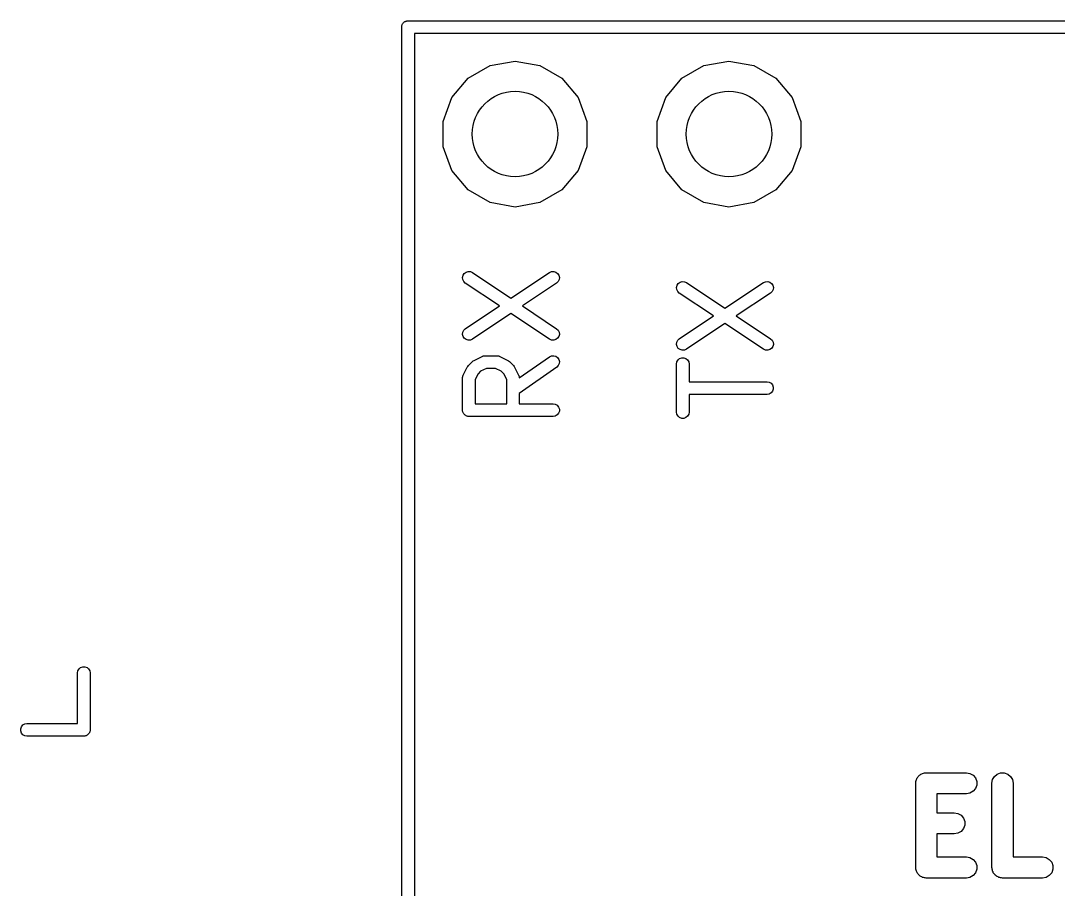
# Model space of a CAD drawing. Extents: x 10 to 287, y -200 to -10.
# Drawn here: x 108.79 to 121.1, y -80.19 to -69.88 of the extents above; entities that cross this region are included whole.
import ezdxf

# ---------------------------------------------------------------- set-up
doc = ezdxf.new("R2010")
doc.units = 0
doc.header["$MEASUREMENT"] = 0
doc.layers.add('BLACK', color=7, linetype='CONTINUOUS')

msp = doc.modelspace()

# ---------------------------------------------------------------- linework, layer by layer
at = {"layer": 'Black'}
for p, q in [((113.311, -69.9516), (113.312, -69.9451)), ((113.311, -72.4916), (113.311, -69.9516)), ((113.312, -69.9386), (113.314, -69.9324)), ((113.312, -69.9451), (113.312, -69.9386)), ((113.314, -69.9324), (113.315, -69.9259)), ((113.315, -69.9259), (113.318, -69.9203)), ((113.318, -69.9203), (113.321, -69.9141)), ((113.321, -69.9141), (113.325, -69.9091)), ((113.325, -69.9091), (113.328, -69.9034)), ((113.328, -69.9034), (113.333, -69.8992)), ((113.333, -69.8992), (113.337, -69.8941)), ((113.337, -69.8941), (113.343, -69.8909)), ((113.343, -69.8909), (113.348, -69.8866)), ((113.348, -69.8866), (113.354, -69.8844)), ((113.354, -69.8844), (113.36, -69.8811)), ((113.36, -69.8811), (113.366, -69.88)), ((113.366, -69.88), (113.373, -69.8777)), ((113.373, -69.8777), (113.379, -69.8777)), ((113.379, -69.8777), (113.386, -69.8766)), ((113.386, -69.8766), (143.104, -69.8766)), ((143.104, -70.0266), (113.461, -70.0266)), ((113.461, -70.0266), (113.461, -72.4916)), ((114.098, -70.5575), (114.359, -70.407)), ((114.359, -70.407), (114.656, -70.3547)), ((114.656, -70.3547), (114.952, -70.407)), ((114.952, -70.407), (115.213, -70.5575)), ((116.638, -70.5575), (116.899, -70.407)), ((116.899, -70.407), (117.196, -70.3547)), ((117.196, -70.3547), (117.492, -70.407)), ((117.492, -70.407), (117.753, -70.5575)), ((113.905, -70.7882), (114.098, -70.5575)), ((115.213, -70.5575), (115.406, -70.7882)), ((116.445, -70.7882), (116.638, -70.5575)), ((117.753, -70.5575), (117.946, -70.7882)), ((113.802, -71.0711), (113.905, -70.7882)), ((115.406, -70.7882), (115.509, -71.0711)), ((116.342, -71.0711), (116.445, -70.7882)), ((117.946, -70.7882), (118.049, -71.0711)), ((113.802, -71.3721), (113.802, -71.0711)), ((115.509, -71.0711), (115.509, -71.3721)), ((116.342, -71.3721), (116.342, -71.0711)), ((118.049, -71.0711), (118.049, -71.3721)), ((113.905, -71.655), (113.802, -71.3721)), ((115.509, -71.3721), (115.406, -71.655)), ((116.445, -71.655), (116.342, -71.3721)), ((118.049, -71.3721), (117.946, -71.655)), ((114.098, -71.8857), (113.905, -71.655)), ((115.406, -71.655), (115.213, -71.8857)), ((116.638, -71.8857), (116.445, -71.655)), ((117.946, -71.655), (117.753, -71.8857)), ((114.359, -72.0362), (114.098, -71.8857)), ((115.213, -71.8857), (114.952, -72.0362)), ((116.899, -72.0362), (116.638, -71.8857)), ((117.753, -71.8857), (117.492, -72.0362)), ((114.656, -72.0885), (114.359, -72.0362)), ((114.952, -72.0362), (114.656, -72.0885)), ((117.196, -72.0885), (116.899, -72.0362)), ((117.492, -72.0362), (117.196, -72.0885)), ((113.311, -82.6516), (113.311, -72.4916)), ((113.461, -72.4916), (113.461, -82.6516)), ((114.033, -72.9234), (114.039, -72.8981)), ((114.039, -72.8981), (114.054, -72.8765)), ((114.054, -72.8765), (114.075, -72.861)), ((114.075, -72.861), (114.1, -72.8537)), ((114.1, -72.8537), (114.126, -72.8554)), ((114.126, -72.8554), (114.15, -72.8659)), ((114.15, -72.8659), (114.608, -73.1715)), ((114.608, -73.1715), (115.066, -72.8659)), ((115.066, -72.8659), (115.09, -72.8554)), ((115.09, -72.8554), (115.116, -72.8537)), ((115.116, -72.8537), (115.141, -72.861)), ((115.141, -72.861), (115.162, -72.8765)), ((115.162, -72.8765), (115.177, -72.8981)), ((115.177, -72.8981), (115.183, -72.9234)), ((114.036, -72.9493), (114.033, -72.9234)), ((114.048, -72.9727), (114.036, -72.9493)), ((114.066, -72.9907), (114.048, -72.9727)), ((114.473, -73.2616), (114.066, -72.9907)), ((115.15, -72.9907), (114.743, -73.2616)), ((115.168, -72.9727), (115.15, -72.9907)), ((115.18, -72.9493), (115.168, -72.9727)), ((115.183, -72.9234), (115.18, -72.9493)), ((116.573, -73.0425), (116.579, -73.0172)), ((116.579, -73.0172), (116.594, -72.9955)), ((116.594, -72.9955), (116.615, -72.9801)), ((116.615, -72.9801), (116.64, -72.9728)), ((116.64, -72.9728), (116.666, -72.9744)), ((116.666, -72.9744), (116.69, -72.9849)), ((116.69, -72.9849), (117.148, -73.2905)), ((117.148, -73.2905), (117.606, -72.9849)), ((117.606, -72.9849), (117.63, -72.9744)), ((117.63, -72.9744), (117.656, -72.9728)), ((117.656, -72.9728), (117.681, -72.9801)), ((117.681, -72.9801), (117.702, -72.9955)), ((117.702, -72.9955), (117.717, -73.0172)), ((117.717, -73.0172), (117.723, -73.0425)), ((116.576, -73.0684), (116.573, -73.0425)), ((116.588, -73.0917), (116.576, -73.0684)), ((116.606, -73.1097), (116.588, -73.0917)), ((117.013, -73.3806), (116.606, -73.1097)), ((117.69, -73.1097), (117.283, -73.3806)), ((117.708, -73.0917), (117.69, -73.1097)), ((117.72, -73.0684), (117.708, -73.0917)), ((117.723, -73.0425), (117.72, -73.0684)), ((114.066, -73.5325), (114.473, -73.2616)), ((114.743, -73.2616), (115.15, -73.5325)), ((114.608, -73.3517), (114.15, -73.6573)), ((115.066, -73.6573), (114.608, -73.3517)), ((116.606, -73.6516), (117.013, -73.3806)), ((117.283, -73.3806), (117.69, -73.6516)), ((117.148, -73.4708), (116.69, -73.7764)), ((117.606, -73.7764), (117.148, -73.4708)), ((114.033, -73.5998), (114.036, -73.5739)), ((114.039, -73.6251), (114.033, -73.5998)), ((114.036, -73.5739), (114.048, -73.5505)), ((114.054, -73.6467), (114.039, -73.6251)), ((114.048, -73.5505), (114.066, -73.5325)), ((114.075, -73.6622), (114.054, -73.6467)), ((115.162, -73.6467), (115.141, -73.6622)), ((115.15, -73.5325), (115.168, -73.5505)), ((115.177, -73.6251), (115.162, -73.6467)), ((115.168, -73.5505), (115.18, -73.5739)), ((115.183, -73.5998), (115.177, -73.6251)), ((115.18, -73.5739), (115.183, -73.5998)), ((116.588, -73.6696), (116.606, -73.6516)), ((117.69, -73.6516), (117.708, -73.6696)), ((114.1, -73.6695), (114.075, -73.6622)), ((114.126, -73.6678), (114.1, -73.6695)), ((114.15, -73.6573), (114.126, -73.6678)), ((115.09, -73.6678), (115.066, -73.6573)), ((115.116, -73.6695), (115.09, -73.6678)), ((115.141, -73.6622), (115.116, -73.6695)), ((116.573, -73.7188), (116.576, -73.6929)), ((116.579, -73.7441), (116.573, -73.7188)), ((116.576, -73.6929), (116.588, -73.6696)), ((116.594, -73.7658), (116.579, -73.7441)), ((116.615, -73.7812), (116.594, -73.7658)), ((116.69, -73.7764), (116.666, -73.7869)), ((117.63, -73.7869), (117.606, -73.7764)), ((117.702, -73.7658), (117.681, -73.7812)), ((117.717, -73.7441), (117.702, -73.7658)), ((117.708, -73.6696), (117.72, -73.6929)), ((117.723, -73.7188), (117.717, -73.7441)), ((117.72, -73.6929), (117.723, -73.7188)), ((114.17, -73.9088), (114.265, -73.8612)), ((114.265, -73.8612), (114.269, -73.86)), ((114.269, -73.86), (114.273, -73.8578)), ((114.273, -73.8578), (114.281, -73.8563)), ((114.281, -73.8563), (114.29, -73.8538)), ((114.29, -73.8538), (114.294, -73.854)), ((114.294, -73.854), (114.298, -73.8533)), ((114.298, -73.8533), (114.441, -73.8533)), ((114.441, -73.8533), (114.446, -73.854)), ((114.446, -73.854), (114.45, -73.8538)), ((114.45, -73.8538), (114.458, -73.8563)), ((114.458, -73.8563), (114.467, -73.8578)), ((114.467, -73.8578), (114.471, -73.86)), ((114.471, -73.86), (114.475, -73.8612)), ((114.475, -73.8612), (114.57, -73.9088)), ((114.707, -74.1177), (115.065, -73.8668)), ((115.065, -73.8668), (115.089, -73.8558)), ((115.089, -73.8558), (115.115, -73.8536)), ((115.115, -73.8536), (115.14, -73.8603)), ((115.14, -73.8603), (115.161, -73.8752)), ((115.161, -73.8752), (115.176, -73.8966)), ((115.176, -73.8966), (115.183, -73.9217)), ((116.591, -73.9039), (116.61, -73.8871)), ((116.61, -73.8871), (116.635, -73.8782)), ((116.64, -73.7885), (116.615, -73.7812)), ((116.635, -73.8782), (116.661, -73.8782)), ((116.666, -73.7869), (116.64, -73.7885)), ((116.661, -73.8782), (116.685, -73.8871)), ((116.685, -73.8871), (116.705, -73.9039)), ((117.656, -73.7885), (117.63, -73.7869)), ((117.681, -73.7812), (117.656, -73.7885)), ((114.041, -74.0852), (114.089, -73.99)), ((114.089, -73.99), (114.096, -73.9803)), ((114.096, -73.9803), (114.103, -73.9705)), ((114.103, -73.9705), (114.15, -73.9229)), ((114.15, -73.9229), (114.16, -73.916)), ((114.16, -73.916), (114.17, -73.9088)), ((114.316, -74.0033), (114.248, -74.0375)), ((114.424, -74.0033), (114.316, -74.0033)), ((114.492, -74.0375), (114.424, -74.0033)), ((114.57, -73.9088), (114.58, -73.916)), ((114.58, -73.916), (114.59, -73.9229)), ((114.59, -73.9229), (114.637, -73.9705)), ((114.637, -73.9705), (114.644, -73.9803)), ((114.644, -73.9803), (114.651, -73.99)), ((114.651, -73.99), (114.699, -74.0852)), ((115.151, -73.9897), (114.707, -74.3006)), ((115.169, -73.9713), (115.151, -73.9897)), ((115.18, -73.9477), (115.169, -73.9713)), ((115.183, -73.9217), (115.18, -73.9477)), ((116.573, -73.9521), (116.578, -73.9264)), ((116.573, -74.5235), (116.573, -73.9521)), ((116.578, -73.9264), (116.591, -73.9039)), ((116.705, -73.9039), (116.718, -73.9264)), ((116.718, -73.9264), (116.723, -73.9521)), ((116.723, -73.9521), (116.723, -74.1628)), ((114.033, -74.1102), (114.036, -74.1017)), ((114.034, -74.1145), (114.033, -74.1102)), ((114.033, -74.1187), (114.034, -74.1145)), ((114.033, -74.4997), (114.033, -74.1187)), ((114.036, -74.1017), (114.038, -74.0931)), ((114.038, -74.0931), (114.04, -74.0893)), ((114.04, -74.0893), (114.041, -74.0852)), ((114.217, -74.0679), (114.183, -74.1364)), ((114.183, -74.1364), (114.183, -74.4247)), ((114.248, -74.0375), (114.217, -74.0679)), ((114.523, -74.0679), (114.492, -74.0375)), ((114.557, -74.1364), (114.523, -74.0679)), ((114.557, -74.4247), (114.557, -74.1364)), ((114.699, -74.0852), (114.7, -74.0893)), ((114.7, -74.0893), (114.702, -74.0931)), ((114.702, -74.0931), (114.704, -74.1017)), ((114.704, -74.1017), (114.706, -74.1102)), ((114.706, -74.1102), (114.706, -74.1145)), ((114.706, -74.1145), (114.707, -74.1177)), ((116.723, -74.1628), (117.648, -74.1628)), ((117.648, -74.1628), (117.674, -74.1673)), ((117.674, -74.1673), (117.696, -74.1803)), ((117.696, -74.1803), (117.713, -74.2003)), ((117.713, -74.2003), (117.722, -74.2248)), ((117.722, -74.2508), (117.713, -74.2753)), ((117.722, -74.2248), (117.722, -74.2508)), ((114.707, -74.3006), (114.707, -74.4247)), ((117.648, -74.3128), (116.723, -74.3128)), ((116.723, -74.3128), (116.723, -74.5235)), ((117.674, -74.3083), (117.648, -74.3128)), ((117.696, -74.2952), (117.674, -74.3083)), ((117.713, -74.2753), (117.696, -74.2952)), ((114.034, -74.5062), (114.033, -74.4997)), ((114.034, -74.5127), (114.034, -74.5062)), ((114.036, -74.5189), (114.034, -74.5127)), ((114.183, -74.4247), (114.557, -74.4247)), ((114.707, -74.4247), (115.108, -74.4247)), ((115.108, -74.4247), (115.134, -74.4292)), ((115.134, -74.4292), (115.156, -74.4422)), ((115.156, -74.4422), (115.173, -74.4622)), ((115.173, -74.4622), (115.182, -74.4867)), ((115.182, -74.5127), (115.173, -74.5372)), ((115.182, -74.4867), (115.182, -74.5127)), ((114.038, -74.5253), (114.036, -74.5189)), ((114.041, -74.531), (114.038, -74.5253)), ((114.043, -74.5372), (114.041, -74.531)), ((114.047, -74.5422), (114.043, -74.5372)), ((114.051, -74.5479), (114.047, -74.5422)), ((114.056, -74.5521), (114.051, -74.5479)), ((114.06, -74.5571), (114.056, -74.5521)), ((114.065, -74.5604), (114.06, -74.5571)), ((114.07, -74.5646), (114.065, -74.5604)), ((114.077, -74.5669), (114.07, -74.5646)), ((114.082, -74.5702), (114.077, -74.5669)), ((114.089, -74.5713), (114.082, -74.5702)), ((114.095, -74.5736), (114.089, -74.5713)), ((114.102, -74.5736), (114.095, -74.5736)), ((114.108, -74.5747), (114.102, -74.5736)), ((115.108, -74.5747), (114.108, -74.5747)), ((115.134, -74.5702), (115.108, -74.5747)), ((115.156, -74.5571), (115.134, -74.5702)), ((115.173, -74.5372), (115.156, -74.5571)), ((116.578, -74.5492), (116.573, -74.5235)), ((116.591, -74.5717), (116.578, -74.5492)), ((116.61, -74.5885), (116.591, -74.5717)), ((116.635, -74.5974), (116.61, -74.5885)), ((116.661, -74.5974), (116.635, -74.5974)), ((116.685, -74.5885), (116.661, -74.5974)), ((116.705, -74.5717), (116.685, -74.5885)), ((116.718, -74.5492), (116.705, -74.5717)), ((116.723, -74.5235), (116.718, -74.5492)), ((109.462, -77.62), (109.467, -77.5943)), ((109.467, -77.5943), (109.48, -77.5718)), ((109.48, -77.5718), (109.499, -77.555)), ((109.499, -77.555), (109.524, -77.5461)), ((109.524, -77.5461), (109.55, -77.5461)), ((109.55, -77.5461), (109.575, -77.555)), ((109.575, -77.555), (109.594, -77.5718)), ((109.594, -77.5718), (109.607, -77.5943)), ((109.607, -77.5943), (109.612, -77.62)), ((109.462, -78.22), (109.462, -77.62)), ((109.612, -77.62), (109.612, -78.295)), ((108.788, -78.282), (108.797, -78.2575)), ((108.788, -78.308), (108.788, -78.282)), ((108.797, -78.3325), (108.788, -78.308)), ((108.797, -78.2575), (108.814, -78.2375)), ((108.814, -78.3525), (108.797, -78.3325)), ((108.814, -78.2375), (108.836, -78.2245)), ((108.836, -78.2245), (108.862, -78.22)), ((108.862, -78.22), (109.462, -78.22)), ((109.602, -78.3325), (109.598, -78.3375)), ((109.604, -78.3263), (109.602, -78.3325)), ((109.607, -78.3207), (109.604, -78.3263)), ((109.609, -78.3142), (109.607, -78.3207)), ((109.611, -78.308), (109.609, -78.3142)), ((109.612, -78.295), (109.611, -78.3015)), ((109.611, -78.3015), (109.611, -78.308)), ((108.836, -78.3655), (108.814, -78.3525)), ((108.862, -78.37), (108.836, -78.3655)), ((109.537, -78.37), (108.862, -78.37)), ((109.543, -78.3689), (109.537, -78.37)), ((109.55, -78.3689), (109.543, -78.3689)), ((109.556, -78.3666), (109.55, -78.3689)), ((109.563, -78.3655), (109.556, -78.3666)), ((109.568, -78.3622), (109.563, -78.3655)), ((109.575, -78.36), (109.568, -78.3622)), ((109.58, -78.3557), (109.575, -78.36)), ((109.585, -78.3525), (109.58, -78.3557)), ((109.589, -78.3474), (109.585, -78.3525)), ((109.594, -78.3432), (109.589, -78.3474)), ((109.598, -78.3375), (109.594, -78.3432)), ((119.458, -78.8332), (119.467, -78.8278)), ((119.467, -78.8278), (119.475, -78.8207)), ((119.475, -78.8207), (119.486, -78.817)), ((119.486, -78.817), (119.495, -78.8115)), ((119.495, -78.8115), (119.506, -78.8096)), ((119.506, -78.8096), (119.516, -78.8059)), ((119.516, -78.8059), (119.527, -78.8059)), ((119.527, -78.8059), (119.538, -78.804)), ((119.538, -78.804), (120.014, -78.804)), ((120.014, -78.804), (120.057, -78.8115)), ((120.057, -78.8115), (120.095, -78.8332)), ((120.347, -78.8486), (120.38, -78.8207)), ((120.38, -78.8207), (120.421, -78.8059)), ((120.421, -78.8059), (120.464, -78.8059)), ((120.464, -78.8059), (120.505, -78.8207)), ((120.505, -78.8207), (120.538, -78.8486)), ((119.413, -78.929), (119.415, -78.9182)), ((119.413, -79.929), (119.413, -78.929)), ((119.415, -78.9073), (119.419, -78.897)), ((119.415, -78.9182), (119.415, -78.9073)), ((119.419, -78.897), (119.421, -78.8862)), ((119.421, -78.8862), (119.426, -78.8768)), ((119.426, -78.8768), (119.43, -78.8665)), ((119.43, -78.8665), (119.437, -78.8581)), ((119.437, -78.8581), (119.442, -78.8486)), ((119.442, -78.8486), (119.451, -78.8416)), ((119.451, -78.8416), (119.458, -78.8332)), ((120.095, -78.8332), (120.122, -78.8665)), ((120.122, -78.8665), (120.137, -78.9073)), ((120.137, -78.9507), (120.122, -78.9915)), ((120.137, -78.9073), (120.137, -78.9507)), ((120.318, -78.929), (120.325, -78.8862)), ((120.318, -79.929), (120.318, -78.929)), ((120.325, -78.8862), (120.347, -78.8486)), ((120.538, -78.8486), (120.56, -78.8862)), ((120.56, -78.8862), (120.568, -78.929)), ((120.568, -78.929), (120.568, -79.804)), ((120.014, -79.054), (119.663, -79.054)), ((119.663, -79.054), (119.663, -79.2802)), ((120.057, -79.0464), (120.014, -79.054)), ((120.095, -79.0247), (120.057, -79.0464)), ((120.122, -78.9915), (120.095, -79.0247)), ((119.663, -79.2802), (119.871, -79.2802)), ((119.871, -79.2802), (119.914, -79.2877)), ((119.914, -79.2877), (119.952, -79.3094)), ((119.952, -79.3094), (119.98, -79.3427)), ((119.98, -79.3427), (119.994, -79.3835)), ((119.994, -79.4269), (119.98, -79.4677)), ((119.994, -79.3835), (119.994, -79.4269)), ((119.871, -79.5302), (119.663, -79.5302)), ((119.663, -79.5302), (119.663, -79.804)), ((119.914, -79.5226), (119.871, -79.5302)), ((119.952, -79.5009), (119.914, -79.5226)), ((119.98, -79.4677), (119.952, -79.5009)), ((119.663, -79.804), (120.014, -79.804)), ((120.014, -79.804), (120.057, -79.8115)), ((120.057, -79.8115), (120.095, -79.8332)), ((120.568, -79.804), (120.919, -79.804)), ((120.919, -79.804), (120.962, -79.8115)), ((120.962, -79.8115), (120.999, -79.8332)), ((119.415, -79.9398), (119.413, -79.929)), ((120.095, -79.8332), (120.122, -79.8665)), ((120.122, -79.8665), (120.137, -79.9073)), ((120.137, -79.9073), (120.137, -79.9507)), ((120.32, -79.9398), (120.318, -79.929)), ((120.999, -79.8332), (121.027, -79.8665)), ((121.027, -79.8665), (121.042, -79.9073)), ((121.042, -79.9073), (121.042, -79.9507)), ((119.415, -79.9507), (119.415, -79.9398)), ((119.419, -79.961), (119.415, -79.9507)), ((119.421, -79.9717), (119.419, -79.961)), ((119.426, -79.9812), (119.421, -79.9717)), ((119.43, -79.9915), (119.426, -79.9812)), ((119.437, -79.9999), (119.43, -79.9915)), ((119.442, -80.0093), (119.437, -79.9999)), ((119.451, -80.0164), (119.442, -80.0093)), ((119.458, -80.0247), (119.451, -80.0164)), ((119.467, -80.0302), (119.458, -80.0247)), ((119.475, -80.0372), (119.467, -80.0302)), ((119.486, -80.041), (119.475, -80.0372)), ((119.495, -80.0464), (119.486, -80.041)), ((119.506, -80.0483), (119.495, -80.0464)), ((119.516, -80.0521), (119.506, -80.0483)), ((119.527, -80.0521), (119.516, -80.0521)), ((119.538, -80.054), (119.527, -80.0521)), ((120.014, -80.054), (119.538, -80.054)), ((120.057, -80.0464), (120.014, -80.054)), ((120.095, -80.0247), (120.057, -80.0464)), ((120.122, -79.9915), (120.095, -80.0247)), ((120.137, -79.9507), (120.122, -79.9915)), ((120.32, -79.9507), (120.32, -79.9398)), ((120.323, -79.961), (120.32, -79.9507)), ((120.325, -79.9717), (120.323, -79.961)), ((120.331, -79.9812), (120.325, -79.9717)), ((120.334, -79.9915), (120.331, -79.9812)), ((120.342, -79.9999), (120.334, -79.9915)), ((120.347, -80.0093), (120.342, -79.9999)), ((120.355, -80.0164), (120.347, -80.0093)), ((120.362, -80.0247), (120.355, -80.0164)), ((120.372, -80.0302), (120.362, -80.0247)), ((120.38, -80.0372), (120.372, -80.0302)), ((120.391, -80.041), (120.38, -80.0372)), ((120.4, -80.0464), (120.391, -80.041)), ((120.411, -80.0483), (120.4, -80.0464)), ((120.421, -80.0521), (120.411, -80.0483)), ((120.432, -80.0521), (120.421, -80.0521)), ((120.443, -80.054), (120.432, -80.0521)), ((120.919, -80.054), (120.443, -80.054)), ((120.962, -80.0464), (120.919, -80.054)), ((120.999, -80.0247), (120.962, -80.0464)), ((121.027, -79.9915), (120.999, -80.0247)), ((121.042, -79.9507), (121.027, -79.9915))]:
    msp.add_line(p, q, dxfattribs=at)
for centre in [(114.656, -71.2216), (117.196, -71.2216)]:
    msp.add_circle(centre, 0.508, dxfattribs=at)

doc.saveas('drawing.dxf')
